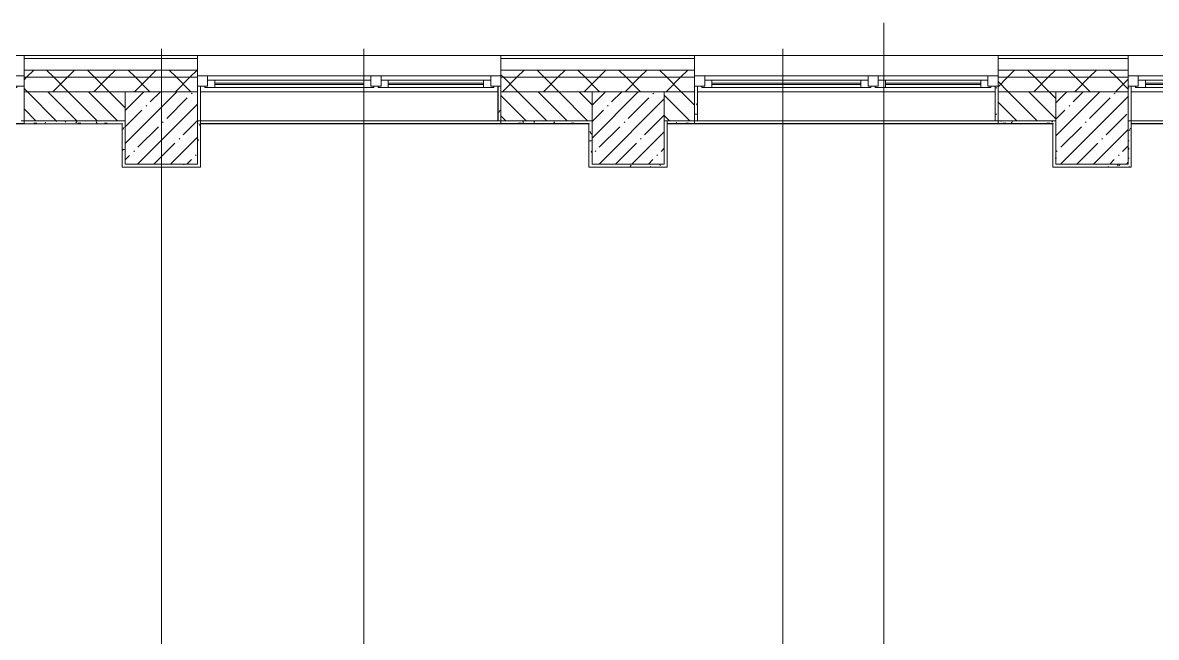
# Model space of a CAD drawing. Header units: millimetres. Extents: x -625 to 415037, y -3642 to 102118.
# Drawn here: x 358827 to 366672, y 23326 to 27578 of the extents above; entities that cross this region are included whole.
import ezdxf

# ---------------------------------------------------------------- set-up
doc = ezdxf.new("R2010")
doc.units = ezdxf.units.MM
for name, color, linetype, lineweight in [('A-GLAZ', 7, 'Continuous', 9), ('A-GLAZ-1', 7, 'Continuous', 5), ('A-WALL', 7, 'Continuous', 5), ('I-WALL', 7, 'Continuous', 5), ('S-COLS', 7, 'Continuous', 9), ('S-COLS-1', 7, 'Continuous', 5), ('Оси', 7, 'Continuous', 9)]:
    doc.layers.add(name, color=color, linetype=linetype, lineweight=lineweight)
doc.layers.add('A-WALL-1', color=9, linetype='Continuous', lineweight=5, true_color=0x808080)
doc.layers.add('A-WALL-FNSH-1', color=9, linetype='Continuous', lineweight=5, true_color=0x808080)
pattern_1 = [(45, (289227.4, 1e-08), (-114.04925, 114.04925), []), (45, (289341.45, 1e-08), (-114.04925, 114.04925), [201.612, -40.322, 6.706, -33.617])]
pattern_2 = [(45, (289227.4, 1e-08), (-141.42136, 141.42136), []), (135, (289227.4, 1e-08), (-141.42136, -141.42136), [])]
pattern_3 = [(0, (289227.4, 1e-08), (243.84, 60.96), [20.117, -162.763, 20.117, -162.763, -975.36]), (0, (289227.4, 1e-08), (243.84, 60.96), [-365.76, 20.117, -345.643, 20.117, -162.763, -426.72]), (0, (289227.4, 1e-08), (243.84, 60.96), [-914.4, 20.117, -101.803, 20.117, -284.683]), (120, (289318.84, 30.48), (-174.71291, 180.691634), [20.117, -162.763, 20.117, -162.763, -975.36]), (120, (289318.84, 30.48), (-174.71291, 180.691634), [-365.76, 20.117, -345.643, 20.117, -162.763, -426.72]), (120, (289318.84, 30.48), (-174.71291, 180.691634), [-914.4, 20.117, -101.803, 20.117, -284.683]), (240, (289349.32, 152.4), (-69.12709, -241.651634), [20.117, -162.763, 20.117, -162.763, -975.36]), (240, (289349.32, 152.4), (-69.12709, -241.651634), [-365.76, 20.117, -345.643, 20.117, -162.763, -426.72]), (240, (289349.32, 152.4), (-69.12709, -241.651634), [-914.4, 20.117, -101.803, 20.117, -284.683])]

# ---------------------------------------------------------------- blocks, each defined once
blk = doc.blocks.new('120_Окно_СКБ_2Ст - 120_Окно_СКБ_2Ст 3100х2500 _мал_створка слева_ 2-19089248-Объем проектирования 3 этажа')
at = {"layer": 'A-GLAZ'}
for p, q in [((-1550, -75), (-1550, -5)), ((-1550, -5), (-1480, -5)), ((-1480, -75), (-1550, -75)), ((-1480, -75), (-1500, -75)), ((-1500, -75), (-1500, -85)), ((-1480, -5), (-1480, -75)), ((650, -35), (-1480, -35)), ((-1480, -35), (-1480, -75)), ((-1430, -85), (-1430, -35)), ((600, -85), (600, -35)), ((650, -75), (650, -5)), ((650, -5), (720, -5)), ((650, -75), (650, -35)), ((720, -75), (650, -75)), ((670, -75), (650, -75)), ((670, -85), (670, -75)), ((720, -75), (700, -75)), ((700, -75), (700, -85)), ((720, -5), (720, -75)), ((1480, -35), (720, -35)), ((720, -35), (720, -75)), ((770, -85), (770, -35)), ((1430, -85), (1430, -35)), ((1480, -75), (1480, -5)), ((1480, -5), (1550, -5)), ((1480, -75), (1480, -35)), ((1550, -75), (1480, -75)), ((1500, -75), (1480, -75)), ((1500, -85), (1500, -75)), ((1550, -5), (1550, -75)), ((-1500, -85), (670, -85)), ((670, -85), (-1500, -85)), ((700, -85), (1500, -85)), ((1500, -85), (700, -85))]:
    blk.add_line(p, q, dxfattribs=at)
at = {"layer": 'A-GLAZ-1'}
for p, q in [((1550, -5), (-1550, -5)), ((-1530, -75), (-1500, -75)), ((-1430, -55), (600, -55)), ((600, -65), (-1430, -65)), ((670, -75), (700, -75)), ((770, -55), (1430, -55)), ((1430, -65), (770, -65)), ((1500, -75), (1530, -75))]:
    blk.add_line(p, q, dxfattribs=at)
blk = doc.blocks.new('120_Окно_СКБ_2Ст - 120_Окно_СКБ_2Ст 2100х2400 _мал створка справа_-19092174-Объем проектирования 3 этажа')
at = {"layer": 'A-GLAZ'}
for p, q in [((-1050, -75), (-1050, -5)), ((-1050, -5), (-980, -5)), ((-980, -75), (-1050, -75)), ((-980, -75), (-1000, -75)), ((-1000, -75), (-1000, -85)), ((-980, -5), (-980, -75)), ((150, -35), (-980, -35)), ((-980, -35), (-980, -75)), ((-930, -85), (-930, -35)), ((100, -85), (100, -35)), ((150, -75), (150, -5)), ((150, -5), (220, -5)), ((150, -75), (150, -35)), ((220, -75), (150, -75)), ((170, -75), (150, -75)), ((170, -85), (170, -75)), ((220, -75), (200, -75)), ((200, -75), (200, -85)), ((220, -5), (220, -75)), ((980, -35), (220, -35)), ((220, -35), (220, -75)), ((270, -85), (270, -35)), ((930, -85), (930, -35)), ((980, -75), (980, -5)), ((980, -5), (1050, -5)), ((980, -75), (980, -35)), ((1050, -75), (980, -75)), ((1000, -75), (980, -75)), ((1000, -85), (1000, -75)), ((1050, -5), (1050, -75)), ((-1000, -85), (170, -85)), ((170, -85), (-1000, -85)), ((200, -85), (1000, -85)), ((1000, -85), (200, -85))]:
    blk.add_line(p, q, dxfattribs=at)
at = {"layer": 'A-GLAZ-1'}
for p, q in [((1050, -5), (-1050, -5)), ((-1030, -75), (-1000, -75)), ((-930, -55), (100, -55)), ((100, -65), (-930, -65)), ((170, -75), (200, -75)), ((270, -55), (930, -55)), ((930, -65), (270, -65)), ((1000, -75), (1030, -75))]:
    blk.add_line(p, q, dxfattribs=at)
blk = doc.blocks.new('120_Окно_СКБ_2Ст - 120_Окно_СКБ_2Ст 2500х2500 _мал створка справа_-23206729-Объем проектирования 3 этажа')
at = {"layer": 'A-GLAZ'}
for p, q in [((-1250, -75), (-1250, -5)), ((-1250, -5), (-1180, -5)), ((-1180, -75), (-1250, -75)), ((-1180, -75), (-1200, -75)), ((-1200, -75), (-1200, -85)), ((-1180, -5), (-1180, -75)), ((350, -35), (-1180, -35)), ((-1180, -35), (-1180, -75)), ((-1130, -85), (-1130, -35)), ((300, -85), (300, -35)), ((350, -75), (350, -5)), ((350, -5), (420, -5)), ((350, -75), (350, -35)), ((420, -75), (350, -75)), ((370, -75), (350, -75)), ((370, -85), (370, -75)), ((420, -75), (400, -75)), ((400, -75), (400, -85)), ((420, -5), (420, -75)), ((1180, -35), (420, -35)), ((420, -35), (420, -75)), ((470, -85), (470, -35)), ((1130, -85), (1130, -35)), ((1180, -75), (1180, -5)), ((1180, -5), (1250, -5)), ((1180, -75), (1180, -35)), ((1250, -75), (1180, -75)), ((1200, -75), (1180, -75)), ((1200, -85), (1200, -75)), ((1250, -5), (1250, -75)), ((-1200, -85), (370, -85)), ((370, -85), (-1200, -85)), ((400, -85), (1200, -85)), ((1200, -85), (400, -85))]:
    blk.add_line(p, q, dxfattribs=at)
at = {"layer": 'A-GLAZ-1'}
for p, q in [((1250, -5), (-1250, -5)), ((-1230, -75), (-1200, -75)), ((-1130, -55), (300, -55)), ((300, -65), (-1130, -65)), ((370, -75), (400, -75)), ((470, -55), (1130, -55)), ((1130, -65), (470, -65)), ((1200, -75), (1230, -75))]:
    blk.add_line(p, q, dxfattribs=at)

msp = doc.modelspace()

# ---------------------------------------------------------------- hatches: boundary and pattern name
at = {"layer": 'A-WALL'}
h = msp.add_hatch(dxfattribs=at)
h.set_pattern_fill('FP_24', color=256, style=0, pattern_type=2)
h.set_pattern_definition(pattern_2)
h.paths.add_polyline_path([(382406.5, 27200), (382437.4, 27200), (382437.4, 27250), (369577.4, 27250), (369577.4, 27200), (382387.4, 27200)])
h.paths.add_polyline_path([(363288.4, 27200), (363477.4, 27200), (363477.4, 27250), (362137.4, 27250), (362137.4, 27200), (363287.4, 27200)])
h.paths.add_polyline_path([(365577.4, 27200), (366477.4, 27200), (366477.4, 27250), (365577.4, 27250), (365577.4, 27210)])
h.paths.add_polyline_path([(359563.2, 27200), (360037.4, 27200), (360037.4, 27250), (358837.4, 27250), (358837.4, 27200), (359537.4, 27200)])
h.paths.add_polyline_path([(355747, 27200), (356337.4, 27200), (356337.4, 27250), (355747, 27250), (355747, 27243.1)])
h = msp.add_hatch(dxfattribs=at)
h.set_pattern_fill('FP_24', color=256, style=0, pattern_type=2)
h.set_pattern_definition(pattern_2)
h.paths.add_polyline_path([(375879.8, 27100), (382387.4, 27100), (382387.4, 27200), (369577.4, 27200), (369577.4, 27100), (373977.4, 27100)])
h.paths.add_polyline_path([(359537.4, 27100), (360037.4, 27100), (360037.4, 27200), (358837.4, 27200), (358837.4, 27100), (359019.3, 27100)])
h.paths.add_polyline_path([(355987.4, 27100), (356337.4, 27100), (356337.4, 27200), (355747, 27200), (355747, 27100), (355756, 27100)])
h.paths.add_polyline_path([(362137.4, 27100), (363477.4, 27100), (363477.4, 27200), (362137.4, 27200), (362137.4, 27140)])
h.paths.add_polyline_path([(365577.4, 27100), (366477.4, 27100), (366477.4, 27200), (365577.4, 27200), (365577.4, 27129.4)])
h = msp.add_hatch(dxfattribs=at)
h.set_pattern_fill('FP_2', color=256, style=0, pattern_type=2)
h.set_pattern_definition([(135, (289227.4, 1e-08), (-70.71068, -70.71068), [])])
h.paths.add_polyline_path([(370377.4, 26900), (373427.4, 26900), (373427.4, 27100), (370377.4, 27100), (370377.4, 27003.2)])
h.paths.add_polyline_path([(369877.4, 26900), (369877.4, 27100), (369577.4, 27100), (369577.4, 26900)])
h.paths.add_polyline_path([(365977.4, 26900), (365977.4, 27100), (365577.4, 27100), (365577.4, 26900), (365817.9, 26900)])
h.paths.add_polyline_path([(363267.4, 26900), (363477.4, 26900), (363477.4, 27100), (363267.4, 27100)])
h.paths.add_polyline_path([(362624.7, 26900), (362767.4, 26900), (362767.4, 27100), (362137.4, 27100), (362137.4, 26900), (362623.8, 26900)])
h.paths.add_polyline_path([(359019.3, 26900), (359537.4, 26900), (359537.4, 27100), (358837.4, 27100), (358837.4, 26900)])
h.paths.add_polyline_path([(356006.5, 26900), (356337.4, 26900), (356337.4, 27100), (355987.4, 27100), (355987.4, 26900)])
at = {"layer": 'I-WALL'}
h = msp.add_hatch(dxfattribs=at)
h.set_pattern_fill('FP_191', color=256, style=0, pattern_type=2)
h.set_pattern_definition(pattern_3)
h.paths.add_polyline_path([(362117.4, 26900), (362137.4, 26900), (362137.4, 27140), (362117.4, 27140), (362117.4, 26914.8)])
h = msp.add_hatch(dxfattribs=at)
h.set_pattern_fill('FP_191', color=256, style=0, pattern_type=2)
h.set_pattern_definition(pattern_3)
h.paths.add_polyline_path([(363477.4, 26900), (363497.4, 26900), (363497.4, 27140), (363477.4, 27140), (363477.4, 27100)])
h = msp.add_hatch(dxfattribs=at)
h.set_pattern_fill('FP_191', color=256, style=0, pattern_type=2)
h.set_pattern_definition(pattern_3)
h.paths.add_polyline_path([(365577.4, 26900), (365577.4, 27140), (365557.4, 27140), (365557.4, 26900)])
h = msp.add_hatch(dxfattribs=at)
h.set_pattern_fill('FP_191', color=256, style=0, pattern_type=2)
h.set_pattern_definition(pattern_3)
h.paths.add_polyline_path([(366477.4, 26900), (366497.4, 26900), (366497.4, 27140), (366477.4, 27140), (366477.4, 26949.2)])
h = msp.add_hatch(dxfattribs=at)
h.set_pattern_fill('FP_191', color=256, style=0, pattern_type=2)
h.set_pattern_definition(pattern_3)
h.paths.add_polyline_path([(356299.8, 26880), (356337.4, 26880), (356337.4, 26900), (356007.4, 26900), (356008.4, 26880), (356175.8, 26880)])
h.paths.add_polyline_path([(359517.4, 26880), (359537.4, 26880), (359537.4, 26900), (358837.4, 26900), (358837.4, 26880), (359019.3, 26880)])
h = msp.add_hatch(dxfattribs=at)
h.set_pattern_fill('FP_191', color=256, style=0, pattern_type=2)
h.set_pattern_definition(pattern_3)
h.paths.add_polyline_path([(359517.4, 26580), (359537.4, 26580), (359537.4, 26880), (359517.4, 26879), (359517.4, 26600)])
h = msp.add_hatch(dxfattribs=at)
h.set_pattern_fill('FP_191', color=256, style=0, pattern_type=2)
h.set_pattern_definition(pattern_3)
h.paths.add_polyline_path([(360037.4, 26600), (360057.4, 26600.8), (360057.4, 26900), (360037.4, 26900), (360037.4, 26602.8)])
h = msp.add_hatch(dxfattribs=at)
h.set_pattern_fill('FP_191', color=256, style=0, pattern_type=2)
h.set_pattern_definition(pattern_3)
h.paths.add_polyline_path([(362717.4, 26880), (362767.4, 26880), (362767.4, 26900), (362137.4, 26900), (362137.4, 26880), (362554.6, 26880)])
h = msp.add_hatch(dxfattribs=at)
h.set_pattern_fill('FP_191', color=256, style=0, pattern_type=2)
h.set_pattern_definition(pattern_3)
h.paths.add_polyline_path([(362747.4, 26580), (362767.4, 26580), (362767.4, 26880), (362747.4, 26879), (362747.4, 26600)])
h = msp.add_hatch(dxfattribs=at)
h.set_pattern_fill('FP_191', color=256, style=0, pattern_type=2)
h.set_pattern_definition(pattern_3)
h.paths.add_polyline_path([(363287.4, 26880), (363477.4, 26880), (363477.4, 26900), (363287.4, 26898.9), (363287.4, 26880)])
h.paths.add_polyline_path([(365927.4, 26880), (365977.4, 26880), (365977.4, 26900), (365577.4, 26900), (365577.4, 26880), (365817.9, 26880)])
h = msp.add_hatch(dxfattribs=at)
h.set_pattern_fill('FP_191', color=256, style=0, pattern_type=2)
h.set_pattern_definition(pattern_3)
h.paths.add_polyline_path([(365957.4, 26580), (365977.4, 26580), (365977.4, 26880), (365957.4, 26879), (365957.4, 26600)])
h = msp.add_hatch(dxfattribs=at)
h.set_pattern_fill('FP_191', color=256, style=0, pattern_type=2)
h.set_pattern_definition(pattern_3)
h.paths.add_polyline_path([(366492.5, 26600), (366497.4, 26600), (366497.4, 26900), (366477.4, 26900), (366477.4, 26600)])
h = msp.add_hatch(dxfattribs=at)
h.set_pattern_fill('FP_191', color=256, style=0, pattern_type=2)
h.set_pattern_definition(pattern_3)
h.paths.add_polyline_path([(360037.4, 26580), (360057.4, 26580), (360057.4, 26600), (359537.4, 26600), (359537.4, 26580), (359563.2, 26580)])
h = msp.add_hatch(dxfattribs=at)
h.set_pattern_fill('FP_191', color=256, style=0, pattern_type=2)
h.set_pattern_definition(pattern_3)
h.paths.add_polyline_path([(362767.4, 26580), (363287.4, 26580), (363287.4, 26600), (362767.4, 26600)])
h = msp.add_hatch(dxfattribs=at)
h.set_pattern_fill('FP_191', color=256, style=0, pattern_type=2)
h.set_pattern_definition(pattern_3)
h.paths.add_polyline_path([(366474.5, 26580), (366497.4, 26580), (366497.4, 26600), (365977.4, 26600), (365977.4, 26580), (366089.8, 26580)])
at = {"layer": 'S-COLS-1'}
h = msp.add_hatch(dxfattribs=at)
h.set_pattern_fill('FP_1', color=256, style=0, pattern_type=2)
h.set_pattern_definition(pattern_1)
h.paths.add_polyline_path([(360037.4, 26600), (360037.4, 27100), (359537.4, 27100), (359537.4, 26600), (359563.2, 26600)])
h = msp.add_hatch(dxfattribs=at)
h.set_pattern_fill('FP_1', color=256, style=0, pattern_type=2)
h.set_pattern_definition(pattern_1)
h.paths.add_polyline_path([(362826.5, 26600), (363267.4, 26600), (363267.4, 27100), (362767.4, 27100), (362767.4, 26600)])
h = msp.add_hatch(dxfattribs=at)
h.set_pattern_fill('FP_1', color=256, style=0, pattern_type=2)
h.set_pattern_definition(pattern_1)
h.paths.add_polyline_path([(366089.8, 26600), (366477.4, 26600), (366477.4, 27100), (365977.4, 27100), (365977.4, 26600)])

# ---------------------------------------------------------------- linework, layer by layer
at = {"layer": 'A-WALL'}
for p, q in [((356337.4, 27350), (358837.4, 27350)), ((360037.4, 27330), (358837.4, 27330)), ((360037.4, 27350), (362137.4, 27350)), ((363477.4, 27330), (362137.4, 27330)), ((363477.4, 27350), (365577.4, 27350)), ((366477.4, 27330), (365577.4, 27330)), ((366477.4, 27350), (369577.4, 27350)), ((360037.4, 27250), (358837.4, 27250)), ((363477.4, 27250), (362137.4, 27250)), ((366477.4, 27250), (365577.4, 27250)), ((360037.4, 27200), (358837.4, 27200)), ((363477.4, 27200), (362137.4, 27200)), ((366477.4, 27200), (365577.4, 27200)), ((359537.4, 26900), (358817.4, 26900)), ((359517.4, 26880), (359517.4, 26879)), ((362767.4, 26900), (362117.4, 26900)), ((362137.4, 26880), (362747.4, 26880)), ((362747.4, 26880), (362747.4, 26879)), ((363267.4, 26900), (363497.4, 26900)), ((365977.4, 26900), (365557.4, 26900)), ((365957.4, 26880), (365957.4, 26879))]:
    msp.add_line(p, q, dxfattribs=at)
at = {"layer": 'A-WALL-1'}
for p, q in [((358837.4, 27330), (358837.4, 26880)), ((360037.4, 27330), (360037.4, 26900)), ((362137.4, 27330), (362137.4, 26880)), ((363477.4, 26880), (363477.4, 27330)), ((365577.4, 27330), (365577.4, 26880)), ((366477.4, 27330), (366477.4, 26900)), ((358837.4, 27140), (358817.4, 27140)), ((358837.4, 27100), (360037.4, 27100)), ((359537.4, 26600), (359537.4, 27100)), ((360057.4, 27140), (360037.4, 27140)), ((360057.4, 26900), (360057.4, 27140)), ((362137.4, 27140), (362117.4, 27140)), ((362117.4, 27140), (362117.4, 26900)), ((362137.4, 27100), (363477.4, 27100)), ((362767.4, 26600), (362767.4, 27100)), ((363267.4, 27100), (363267.4, 26600)), ((363497.4, 27140), (363477.4, 27140)), ((363497.4, 26900), (363497.4, 27140)), ((365577.4, 27140), (365557.4, 27140)), ((365557.4, 27140), (365557.4, 26900)), ((365577.4, 27100), (366477.4, 27100)), ((365977.4, 26600), (365977.4, 27100)), ((366497.4, 27140), (366477.4, 27140)), ((366497.4, 26900), (366497.4, 27140)), ((360037.4, 26900), (360037.4, 26600)), ((360037.4, 26900), (360057.4, 26900)), ((360057.4, 26602.8), (360057.4, 26900)), ((363287.4, 26880), (363288.4, 26880)), ((365577.4, 26880), (365957.4, 26880)), ((366477.4, 26900), (366477.4, 26600)), ((366477.4, 26900), (366497.4, 26900)), ((366497.4, 26580), (366497.4, 26900)), ((360037.4, 26600), (359537.4, 26600)), ((363267.4, 26600), (362767.4, 26600)), ((366477.4, 26600), (365977.4, 26600))]:
    msp.add_line(p, q, dxfattribs=at)
at = {"layer": 'A-WALL-FNSH-1'}
for p, q in [((360037.4, 27350), (358837.4, 27350)), ((358837.4, 27350), (358837.4, 27330)), ((360037.4, 27330), (360037.4, 27350)), ((363477.4, 27350), (362137.4, 27350)), ((362137.4, 27350), (362137.4, 27330)), ((363477.4, 27330), (363477.4, 27350)), ((366477.4, 27350), (365577.4, 27350)), ((365577.4, 27350), (365577.4, 27330)), ((366477.4, 27330), (366477.4, 27350)), ((360058.4, 27140), (360057.4, 27140)), ((360058.4, 26900), (360058.4, 27140)), ((362117.4, 27140), (362116.4, 27140)), ((362116.4, 27140), (362116.4, 26900)), ((363498.4, 27140), (363497.4, 27140)), ((363498.4, 26900), (363498.4, 27140)), ((365557.4, 27140), (365556.4, 27140)), ((365556.4, 27140), (365556.4, 26900)), ((366498.4, 27140), (366497.4, 27140)), ((366498.4, 26900), (366498.4, 27140)), ((358837.4, 26880), (358837.4, 26879)), ((358837.4, 26879), (359516.4, 26879)), ((359516.4, 26879), (359516.4, 26579)), ((360057.4, 26900), (360058.4, 26900)), ((360058.4, 26579), (360058.4, 26900)), ((362116.4, 26900), (362117.4, 26900)), ((362137.4, 26880), (362137.4, 26879)), ((362137.4, 26879), (362746.4, 26879)), ((362746.4, 26879), (362746.4, 26579)), ((363287.4, 26900), (363287.4, 26880)), ((363288.4, 26880), (363288.4, 26900)), ((363477.4, 26880), (363288.4, 26880)), ((363288.4, 26579), (363288.4, 26879)), ((363288.4, 26879), (363477.4, 26879)), ((363477.4, 26879), (363477.4, 26880)), ((363497.4, 26900), (363498.4, 26900)), ((365556.4, 26900), (365557.4, 26900)), ((365577.4, 26880), (365577.4, 26879)), ((365577.4, 26879), (365956.4, 26879)), ((365956.4, 26879), (365956.4, 26579)), ((366497.4, 26900), (366498.4, 26900)), ((366498.4, 26579), (366498.4, 26900)), ((359516.4, 26579), (360058.4, 26579)), ((362746.4, 26579), (363288.4, 26579)), ((365956.4, 26579), (366498.4, 26579))]:
    msp.add_line(p, q, dxfattribs=at)
at = {"layer": 'I-WALL'}
for p, q in [((360057.4, 27100), (362117.4, 27100)), ((360057.4, 27100), (362117.4, 27100)), ((363497.4, 27100), (365557.4, 27100)), ((363497.4, 27100), (365557.4, 27100)), ((366497.4, 27100), (369557.4, 27100)), ((366497.4, 27100), (369557.4, 27100)), ((358837.4, 26880), (356337.4, 26880)), ((358837.4, 26879), (356337.4, 26879)), ((360057.4, 26880), (362137.4, 26880)), ((362116.4, 26900), (360058.4, 26900)), ((362137.4, 26880), (360058.4, 26880)), ((362137.4, 26879), (360058.4, 26879)), ((365577.4, 26880), (363477.4, 26880)), ((365577.4, 26880), (363477.4, 26880)), ((365577.4, 26879), (363477.4, 26879)), ((365556.4, 26900), (363498.4, 26900)), ((366497.4, 26880), (369577.4, 26880)), ((369556.4, 26900), (366498.4, 26900)), ((369577.4, 26880), (366498.4, 26880)), ((369577.4, 26879), (366498.4, 26879))]:
    msp.add_line(p, q, dxfattribs=at)
at = {"layer": 'S-COLS'}
for p, q in [((359537.4, 27100), (359537.4, 26900)), ((362767.4, 27100), (362767.4, 26900)), ((363267.4, 26900), (363267.4, 27100)), ((365977.4, 27100), (365977.4, 26900))]:
    msp.add_line(p, q, dxfattribs=at)
at = {"layer": 'S-COLS-1'}
for p, q in [((360037.4, 27100), (359537.4, 27100)), ((360037.4, 26600), (360037.4, 27100)), ((363267.4, 27100), (362767.4, 27100)), ((366477.4, 27100), (365977.4, 27100)), ((366477.4, 26600), (366477.4, 27100)), ((359537.4, 26900), (359537.4, 26600)), ((362767.4, 26900), (362767.4, 26600)), ((363267.4, 26600), (363267.4, 26900)), ((365977.4, 26900), (365977.4, 26600)), ((359537.4, 26600), (360037.4, 26600)), ((362767.4, 26600), (363267.4, 26600)), ((365977.4, 26600), (366477.4, 26600))]:
    msp.add_line(p, q, dxfattribs=at)
at = {"layer": 'Оси'}
for p, q in [((364787.4, 22578.1), (364787.4, 27578.1)), ((359787.4, 22398.1), (359787.4, 27398.1)), ((361187.4, 22398.1), (361187.4, 27398.1)), ((364087.4, 22398.1), (364087.4, 27398.1))]:
    msp.add_line(p, q, dxfattribs=at)

# ---------------------------------------------------------------- block references
at = {"layer": 'A-GLAZ', "color": 3}
for name, p in [('120_Окно_СКБ_2Ст - 120_Окно_СКБ_2Ст 2500х2500 _мал створка справа_-23206729-Объем проектирования 3 этажа', (357587.4, 27215)), ('120_Окно_СКБ_2Ст - 120_Окно_СКБ_2Ст 2100х2400 _мал створка справа_-19092174-Объем проектирования 3 этажа', (361087.4, 27215)), ('120_Окно_СКБ_2Ст - 120_Окно_СКБ_2Ст 2100х2400 _мал створка справа_-19092174-Объем проектирования 3 этажа', (364527.4, 27215)), ('120_Окно_СКБ_2Ст - 120_Окно_СКБ_2Ст 3100х2500 _мал_створка слева_ 2-19089248-Объем проектирования 3 этажа', (368027.4, 27215))]:
    msp.add_blockref(name, p, dxfattribs=at)

doc.saveas('drawing.dxf')
